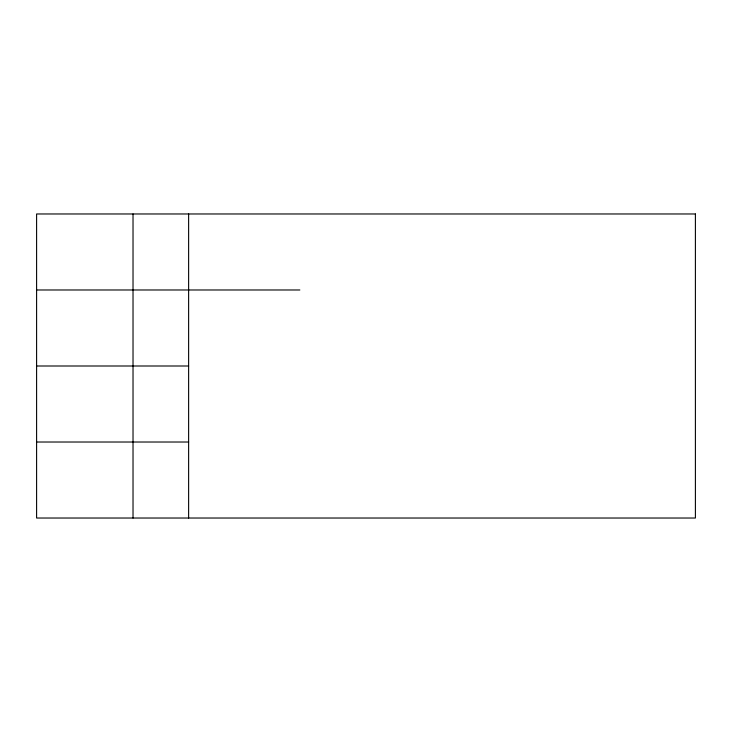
<?xml version="1.0" encoding="UTF-8"?>
<svg xmlns="http://www.w3.org/2000/svg" width="732" height="732" viewBox="0 0 732 732"><rect width="100%" height="100%" fill="white"/><g stroke="black" fill="none" stroke-linecap="round" stroke-linejoin="round"><path stroke-width="1.1" d="M36.6 289.982L299.846 289.982M36.6 366L188.627 366M36.6 442.018L188.627 442.018M188.627 213.973L188.627 518.027M133.023 213.973L133.023 518.027M695.4 213.973L36.6 213.973L36.6 518.027L695.4 518.027L695.4 213.973"/></g></svg>
